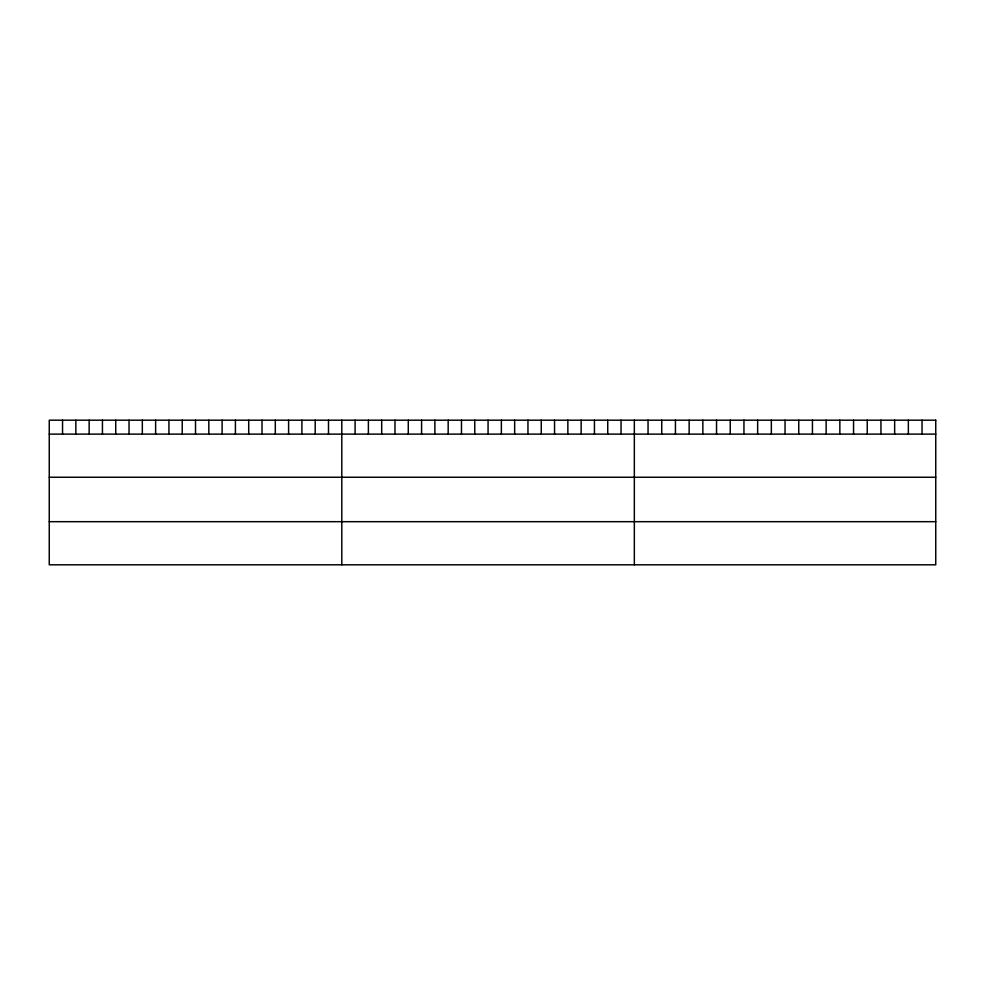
<?xml version="1.0" encoding="UTF-8"?>
<svg xmlns="http://www.w3.org/2000/svg" width="985" height="985" viewBox="0 0 985 985"><rect width="100%" height="100%" fill="white"/><g stroke="black" fill="none" stroke-linecap="round" stroke-linejoin="round"><path stroke-width="1.48" d="M49.25 434.114L935.75 434.114M49.25 477.245L935.75 477.245M49.25 521.681L935.75 521.681M922.046 420.189L922.046 434.114M908.355 420.189L908.355 434.114M894.651 420.189L894.651 434.114M880.947 420.189L880.947 434.114M867.243 420.189L867.243 434.114M853.552 420.189L853.552 434.114M839.848 420.189L839.848 434.114M826.144 420.189L826.144 434.114M812.44 420.189L812.44 434.114M798.749 420.189L798.749 434.114M785.045 420.189L785.045 434.114M771.341 420.189L771.341 434.114M757.65 420.189L757.65 434.114M743.946 420.189L743.946 434.114M730.242 420.189L730.242 434.114M716.538 420.189L716.538 434.114M702.847 420.189L702.847 434.114M689.143 420.189L689.143 434.114M675.439 420.189L675.439 434.114M661.735 420.189L661.735 434.114M648.044 420.189L648.044 434.114M634.34 420.189L634.34 564.811M621.042 420.189L621.042 434.114M607.745 420.189L607.745 434.114M594.447 420.189L594.447 434.114M581.15 420.189L581.15 434.114M567.852 420.189L567.852 434.114M554.555 420.189L554.555 434.114M541.258 420.189L541.258 434.114M527.96 420.189L527.96 434.114M514.663 420.189L514.663 434.114M501.365 420.189L501.365 434.114M488.067 420.189L488.067 434.114M474.77 420.189L474.77 434.114M461.473 420.189L461.473 434.114M448.175 420.189L448.175 434.114M434.877 420.189L434.877 434.114M421.58 420.189L421.58 434.114M408.283 420.189L408.283 434.114M394.985 420.189L394.985 434.114M381.688 420.189L381.688 434.114M368.39 420.189L368.39 434.114M355.092 420.189L355.092 434.114M341.795 420.189L341.795 564.811M328.498 420.189L328.498 434.114M315.2 420.189L315.2 434.114M301.902 420.189L301.902 434.114M288.605 420.189L288.605 434.114M275.308 420.189L275.308 434.114M262.01 420.189L262.01 434.114M248.712 420.189L248.712 434.114M235.415 420.189L235.415 434.114M222.118 420.189L222.118 434.114M208.82 420.189L208.82 434.114M195.523 420.189L195.523 434.114M182.225 420.189L182.225 434.114M168.927 420.189L168.927 434.114M155.63 420.189L155.63 434.114M142.332 420.189L142.332 434.114M129.035 420.189L129.035 434.114M115.737 420.189L115.737 434.114M102.44 420.189L102.44 434.114M89.142 420.189L89.142 434.114M75.845 420.189L75.845 434.114M62.547 420.189L62.547 434.114M935.75 420.189L49.25 420.189L49.25 564.811L935.75 564.811L935.75 420.189"/></g></svg>
